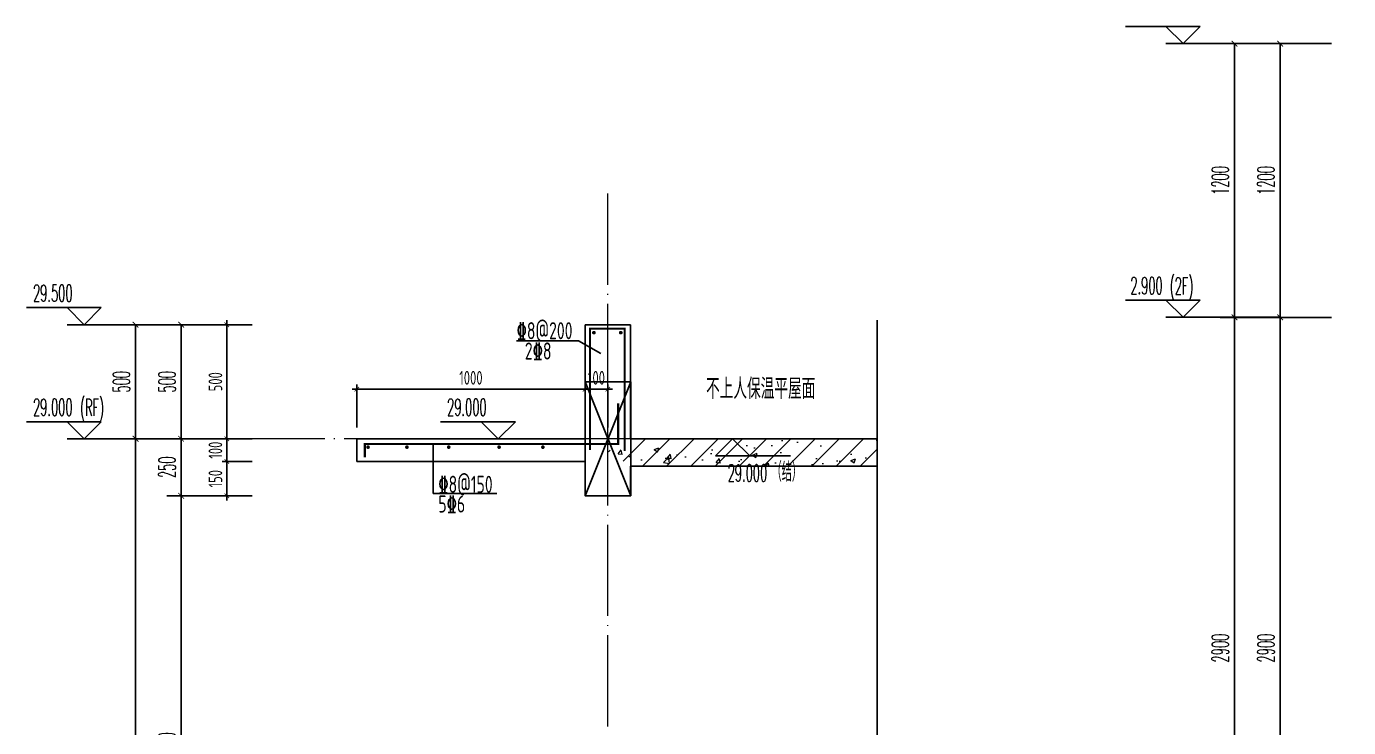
# Model space of a CAD drawing. Extents: x 826826 to 1642106, y -156213 to 399140.
# Drawn here: x 1630688 to 1636481, y 300908 to 303982 of the extents above; entities that cross this region are included whole.
import ezdxf

# ---------------------------------------------------------------- set-up
doc = ezdxf.new("R2010")
doc.units = 0
doc.header["$LTSCALE"] = 1000
doc.linetypes.add('DOTE', pattern=[2.42, 2, -0.2, 0.02, -0.2])
doc.layers.get('0').update_dxf_attribs({"linetype": 'CONTINUOUS'})
doc.layers.get('DEFPOINTS').update_dxf_attribs({"linetype": 'CONTINUOUS'})
for name, color, linetype in [('DIM', 2, 'CONTINUOUS'), ('DIM_ELEV', 3, 'CONTINUOUS'), ('DIM_SYMB', 3, 'CONTINUOUS'), ('PUB_DIM', 3, 'CONTINUOUS'), ('PUB_TEXT', 2, 'CONTINUOUS'), ('REIN', 6, 'CONTINUOUS'), ('S-大样-砼线', 7, 'CONTINUOUS'), ('S-引出线', 40, 'CONTINUOUS'), ('TEXT', 2, 'CONTINUOUS'), ('WALL', 5, 'CONTINUOUS')]:
    doc.layers.add(name, color=color, linetype=linetype)
doc.layers.add('DOTE', color=251, linetype='DOTE', lineweight=9)
doc.layers.add('PUB_HATCH', color=8, linetype='CONTINUOUS', lineweight=9)
doc.styles.add('_TCH_DIM', font='SIMPLEX.shx', dxfattribs={"width": 0.7, "bigfont": 'GBCBIG.shx'})
doc.styles.add('_TCH_DIM_T3', font='SIMPLEX.shx', dxfattribs={"width": 0.494118, "bigfont": 'GBCBIG.shx'})
doc.styles.add('TSSD_DIMENSION', font='Tssdeng.shx', dxfattribs={"width": 0.7, "bigfont": 'tssdchn.shx'})
doc.styles.add('TSSD_REIN', font='tssdeng.shx', dxfattribs={"width": 0.7, "height": 300, "bigfont": 'tssdchn.shx'})
doc.dimstyles.new('_TCH_ARCH&&25', dxfattribs={"dimtxt": 74.375, "dimasz": 25, "dimexe": 62.5, "dimexo": 75, "dimgap": 25, "dimtad": 1, "dimdec": 0, "dimzin": 0, "dimdsep": 46, "dimtxsty": '_TCH_DIM_T3', "dimblk": 'ARCHTICK', "dimcen": 0.09, "dimclrt": 7, "dimazin": 0, "dimtfac": 1, "dimtdec": 0, "dimtix": 1, "dimtmove": 2, "dimatfit": 3, "dimldrblk": 'ARCHTICK', "dimfxl": 0, "dimtolj": 1, "dimtzin": 0, "dimarcsym": 0})
doc.dimstyles.new('TSSD_20_20', dxfattribs={"dimtxt": 60, "dimasz": 20, "dimexe": 20, "dimexo": 50, "dimgap": 20, "dimtad": 1, "dimdec": 0, "dimzin": 0, "dimdsep": 46, "dimtxsty": 'TSSD_DIMENSION', "dimblk": 'ARCHTICK', "dimblk1": 'ARCHTICK', "dimblk2": 'ARCHTICK', "dimcen": 0, "dimdle": 20, "dimclrt": 7, "dimadec": 0, "dimazin": 0, "dimtfac": 1, "dimtdec": 0, "dimtix": 1, "dimtmove": 2, "dimatfit": 3, "dimfxl": 0, "dimtolj": 1, "dimtzin": 0, "dimarcsym": 0})

# ---------------------------------------------------------------- blocks, each defined once
blk = doc.blocks.new('_ArchTick')
at = {"color": 0, "linetype": 'ByBlock', "const_width": 0.15}
blk.add_lwpolyline([(-0.5, -0.5), (0.5, 0.5)], dxfattribs=at)
blk = doc.blocks.new('*D1226')
at = {"layer": 'DEFPOINTS', "color": 0}
for p in [(1636180.6, 302706.9), (1636480.6, 302706.9), (1636480.6, 299806.9)]:
    blk.add_point(p, dxfattribs=at)
at = {"layer": 'PUB_DIM', "color": 0, "lineweight": -2}
for p, q in [((1636405.6, 302706.9), (1636118.1, 302706.9)), ((1636180.6, 299806.9), (1636180.6, 302706.9)), ((1636405.6, 299806.9), (1636118.1, 299806.9))]:
    blk.add_line(p, q, dxfattribs=at)
at = {"layer": 'PUB_DIM', "color": 0, "lineweight": -2, "xscale": 25, "yscale": 25, "zscale": 25}
for p, rotation in [((1636180.6, 302706.9), 90), ((1636180.6, 299806.9), 270)]:
    blk.add_blockref('_ArchTick', p, dxfattribs=dict(at, rotation=rotation))
at = {"layer": 'PUB_DIM', "color": 7, "insert": (1636118.4, 301256.9), "char_height": 74.38, "attachment_point": 5, "rotation": 90, "style": '_TCH_DIM_T3'}
blk.add_mtext('\\A1;2900', dxfattribs=at)
blk = doc.blocks.new('*D1227')
at = {"layer": 'DEFPOINTS', "color": 0}
for p in [(1636180.6, 303906.9), (1636480.6, 303906.9), (1636480.6, 302706.9)]:
    blk.add_point(p, dxfattribs=at)
at = {"layer": 'PUB_DIM', "color": 0, "lineweight": -2}
for p, q in [((1636405.6, 303906.9), (1636118.1, 303906.9)), ((1636180.6, 302706.9), (1636180.6, 303906.9)), ((1636405.6, 302706.9), (1636118.1, 302706.9))]:
    blk.add_line(p, q, dxfattribs=at)
at = {"layer": 'PUB_DIM', "color": 0, "lineweight": -2, "xscale": 25, "yscale": 25, "zscale": 25}
for p, rotation in [((1636180.6, 303906.9), 90), ((1636180.6, 302706.9), 270)]:
    blk.add_blockref('_ArchTick', p, dxfattribs=dict(at, rotation=rotation))
at = {"layer": 'PUB_DIM', "color": 7, "insert": (1636118.4, 303306.9), "char_height": 74.38, "attachment_point": 5, "rotation": 90, "style": '_TCH_DIM_T3'}
blk.add_mtext('\\A1;1200', dxfattribs=at)
blk = doc.blocks.new('*D1229')
at = {"layer": 'DEFPOINTS', "color": 0}
for p in [(1635980.6, 302706.9), (1636480.6, 302706.9), (1636480.6, 299806.9)]:
    blk.add_point(p, dxfattribs=at)
at = {"layer": 'PUB_DIM', "color": 0, "lineweight": -2}
for p, q in [((1636405.6, 302706.9), (1635918.1, 302706.9)), ((1635980.6, 299806.9), (1635980.6, 302706.9)), ((1636405.6, 299806.9), (1635918.1, 299806.9))]:
    blk.add_line(p, q, dxfattribs=at)
at = {"layer": 'PUB_DIM', "color": 0, "lineweight": -2, "xscale": 25, "yscale": 25, "zscale": 25}
for p, rotation in [((1635980.6, 302706.9), 90), ((1635980.6, 299806.9), 270)]:
    blk.add_blockref('_ArchTick', p, dxfattribs=dict(at, rotation=rotation))
at = {"layer": 'PUB_DIM', "color": 7, "insert": (1635918.4, 301256.9), "char_height": 74.38, "attachment_point": 5, "rotation": 90, "style": '_TCH_DIM_T3'}
blk.add_mtext('\\A1;2900', dxfattribs=at)
blk = doc.blocks.new('*D1230')
at = {"layer": 'DEFPOINTS', "color": 0}
for p in [(1635980.6, 303906.9), (1636480.6, 303906.9), (1636480.6, 302706.9)]:
    blk.add_point(p, dxfattribs=at)
at = {"layer": 'PUB_DIM', "color": 0, "lineweight": -2}
for p, q in [((1636405.6, 303906.9), (1635918.1, 303906.9)), ((1635980.6, 302706.9), (1635980.6, 303906.9)), ((1636405.6, 302706.9), (1635918.1, 302706.9))]:
    blk.add_line(p, q, dxfattribs=at)
at = {"layer": 'PUB_DIM', "color": 0, "lineweight": -2, "xscale": 25, "yscale": 25, "zscale": 25}
for p, rotation in [((1635980.6, 303906.9), 90), ((1635980.6, 302706.9), 270)]:
    blk.add_blockref('_ArchTick', p, dxfattribs=dict(at, rotation=rotation))
at = {"layer": 'PUB_DIM', "color": 7, "insert": (1635918.4, 303306.9), "char_height": 74.38, "attachment_point": 5, "rotation": 90, "style": '_TCH_DIM_T3'}
blk.add_mtext('\\A1;1200', dxfattribs=at)
blk = doc.blocks.new('*D1312')
at = {"layer": 'DEFPOINTS', "color": 0}
for p in [(1631565.5, 302674.5), (1631726.8, 302674.5), (1631726.8, 302174.5)]:
    blk.add_point(p, dxfattribs=at)
at = {"layer": 'DIM', "color": 0, "lineweight": -2}
for p, q in [((1631565.5, 302154.5), (1631565.5, 302694.5)), ((1631676.8, 302674.5), (1631545.5, 302674.5)), ((1631676.8, 302174.5), (1631545.5, 302174.5))]:
    blk.add_line(p, q, dxfattribs=at)
at = {"layer": 'DIM', "color": 0, "lineweight": -2, "xscale": 20, "yscale": 20, "zscale": 20}
for p, rotation in [((1631565.5, 302674.5), 90), ((1631565.5, 302174.5), 270)]:
    blk.add_blockref('_ArchTick', p, dxfattribs=dict(at, rotation=rotation))
at = {"layer": 'DIM', "color": 7, "insert": (1631515.5, 302424.5), "char_height": 60, "attachment_point": 5, "rotation": 90, "style": 'TSSD_DIMENSION'}
blk.add_mtext('\\A1;500', dxfattribs=at)
blk = doc.blocks.new('*D1313')
at = {"layer": 'DEFPOINTS', "color": 0}
for p in [(1631565.5, 302174.5), (1631726.8, 302174.5), (1631726.8, 302074.5)]:
    blk.add_point(p, dxfattribs=at)
at = {"layer": 'DIM', "color": 0, "lineweight": -2}
for p, q in [((1631676.8, 302174.5), (1631545.5, 302174.5)), ((1631565.5, 302174.5), (1631565.5, 302194.5)), ((1631565.5, 302074.5), (1631565.5, 302174.5)), ((1631676.8, 302074.5), (1631545.5, 302074.5)), ((1631565.5, 302074.5), (1631565.5, 302054.5))]:
    blk.add_line(p, q, dxfattribs=at)
at = {"layer": 'DIM', "color": 0, "lineweight": -2, "xscale": 20, "yscale": 20, "zscale": 20}
for p, rotation in [((1631565.5, 302174.5), 270), ((1631565.5, 302074.5), 90)]:
    blk.add_blockref('_ArchTick', p, dxfattribs=dict(at, rotation=rotation))
at = {"layer": 'DIM', "color": 7, "insert": (1631515.5, 302124.5), "char_height": 60, "attachment_point": 5, "rotation": 90, "style": 'TSSD_DIMENSION'}
blk.add_mtext('\\A1;100', dxfattribs=at)
blk = doc.blocks.new('*D1314')
at = {"layer": 'DEFPOINTS', "color": 0}
for p in [(1631565.5, 302074.5), (1631726.8, 302074.5), (1631726.8, 301924.5)]:
    blk.add_point(p, dxfattribs=at)
at = {"layer": 'DIM', "color": 0, "lineweight": -2}
for p, q in [((1631676.8, 302074.5), (1631545.5, 302074.5)), ((1631565.5, 301904.5), (1631565.5, 302094.5)), ((1631676.8, 301924.5), (1631545.5, 301924.5))]:
    blk.add_line(p, q, dxfattribs=at)
at = {"layer": 'DIM', "color": 0, "lineweight": -2, "xscale": 20, "yscale": 20, "zscale": 20}
for p, rotation in [((1631565.5, 302074.5), 90), ((1631565.5, 301924.5), 270)]:
    blk.add_blockref('_ArchTick', p, dxfattribs=dict(at, rotation=rotation))
at = {"layer": 'DIM', "color": 7, "insert": (1631515.5, 301999.5), "char_height": 60, "attachment_point": 5, "rotation": 90, "style": 'TSSD_DIMENSION'}
blk.add_mtext('\\A1;150', dxfattribs=at)
blk = doc.blocks.new('*D1325')
at = {"layer": 'DEFPOINTS', "color": 0}
for p in [(1633135, 302391.8), (1632135, 302174.5), (1633135, 302174.5)]:
    blk.add_point(p, dxfattribs=at)
at = {"layer": 'DIM', "color": 0, "lineweight": -2}
for p, q in [((1632135, 302224.5), (1632135, 302411.8)), ((1633135, 302224.5), (1633135, 302411.8)), ((1632115, 302391.8), (1633155, 302391.8))]:
    blk.add_line(p, q, dxfattribs=at)
at = {"layer": 'DIM', "color": 0, "lineweight": -2, "xscale": 20, "yscale": 20, "zscale": 20, "rotation": 180}
blk.add_blockref('_ArchTick', (1632135, 302391.8), dxfattribs=at)
at = {"layer": 'DIM', "color": 0, "lineweight": -2, "xscale": 20, "yscale": 20, "zscale": 20}
blk.add_blockref('_ArchTick', (1633135, 302391.8), dxfattribs=at)
at = {"layer": 'DIM', "color": 7, "insert": (1632635, 302441.8), "char_height": 60, "attachment_point": 5, "style": 'TSSD_DIMENSION'}
blk.add_mtext('\\A1;1000', dxfattribs=at)
blk = doc.blocks.new('*D1326')
at = {"layer": 'DEFPOINTS', "color": 0}
for p in [(1633235, 302391.8), (1633135, 302174.5), (1633235, 302174.5)]:
    blk.add_point(p, dxfattribs=at)
at = {"layer": 'DIM', "color": 0, "lineweight": -2}
for p, q in [((1633135, 302224.5), (1633135, 302411.8)), ((1633235, 302224.5), (1633235, 302411.8)), ((1633135, 302391.8), (1633115, 302391.8)), ((1633135, 302391.8), (1633235, 302391.8)), ((1633235, 302391.8), (1633255, 302391.8))]:
    blk.add_line(p, q, dxfattribs=at)
at = {"layer": 'DIM', "color": 0, "lineweight": -2, "xscale": 20, "yscale": 20, "zscale": 20}
blk.add_blockref('_ArchTick', (1633135, 302391.8), dxfattribs=at)
at = {"layer": 'DIM', "color": 0, "lineweight": -2, "xscale": 20, "yscale": 20, "zscale": 20, "rotation": 180}
blk.add_blockref('_ArchTick', (1633235, 302391.8), dxfattribs=at)
at = {"layer": 'DIM', "color": 7, "insert": (1633185, 302441.8), "char_height": 60, "attachment_point": 5, "style": 'TSSD_DIMENSION'}
blk.add_mtext('\\A1;100', dxfattribs=at)
blk = doc.blocks.new('*D1330')
at = {"layer": 'DEFPOINTS', "color": 0}
for p in [(1631365.5, 301924.5), (1631665.5, 301924.5), (1631665.5, 299724.5)]:
    blk.add_point(p, dxfattribs=at)
at = {"layer": 'PUB_DIM', "color": 0, "lineweight": -2}
for p, q in [((1631590.5, 301924.5), (1631303, 301924.5)), ((1631365.5, 299724.5), (1631365.5, 301924.5)), ((1631590.5, 299724.5), (1631303, 299724.5))]:
    blk.add_line(p, q, dxfattribs=at)
at = {"layer": 'PUB_DIM', "color": 0, "lineweight": -2, "xscale": 25, "yscale": 25, "zscale": 25}
for p, rotation in [((1631365.5, 301924.5), 90), ((1631365.5, 299724.5), 270)]:
    blk.add_blockref('_ArchTick', p, dxfattribs=dict(at, rotation=rotation))
at = {"layer": 'PUB_DIM', "color": 7, "insert": (1631303.4, 300824.5), "char_height": 74.38, "attachment_point": 5, "rotation": 90, "style": '_TCH_DIM_T3'}
blk.add_mtext('\\A1;2200', dxfattribs=at)
blk = doc.blocks.new('*D1331')
at = {"layer": 'DEFPOINTS', "color": 0}
for p in [(1631365.5, 302174.5), (1631665.5, 302174.5), (1631665.5, 301924.5)]:
    blk.add_point(p, dxfattribs=at)
at = {"layer": 'PUB_DIM', "color": 0, "lineweight": -2}
for p, q in [((1631590.5, 302174.5), (1631303, 302174.5)), ((1631365.5, 301924.5), (1631365.5, 302174.5)), ((1631590.5, 301924.5), (1631303, 301924.5))]:
    blk.add_line(p, q, dxfattribs=at)
at = {"layer": 'PUB_DIM', "color": 0, "lineweight": -2, "xscale": 25, "yscale": 25, "zscale": 25}
for p, rotation in [((1631365.5, 302174.5), 90), ((1631365.5, 301924.5), 270)]:
    blk.add_blockref('_ArchTick', p, dxfattribs=dict(at, rotation=rotation))
at = {"layer": 'PUB_DIM', "color": 7, "insert": (1631303.4, 302049.5), "char_height": 74.38, "attachment_point": 5, "rotation": 90, "style": '_TCH_DIM_T3'}
blk.add_mtext('\\A1;250', dxfattribs=at)
blk = doc.blocks.new('*D1332')
at = {"layer": 'DEFPOINTS', "color": 0}
for p in [(1631365.5, 302674.5), (1631665.5, 302674.5), (1631665.5, 302174.5)]:
    blk.add_point(p, dxfattribs=at)
at = {"layer": 'PUB_DIM', "color": 0, "lineweight": -2}
for p, q in [((1631590.5, 302674.5), (1631303, 302674.5)), ((1631365.5, 302174.5), (1631365.5, 302674.5)), ((1631590.5, 302174.5), (1631303, 302174.5))]:
    blk.add_line(p, q, dxfattribs=at)
at = {"layer": 'PUB_DIM', "color": 0, "lineweight": -2, "xscale": 25, "yscale": 25, "zscale": 25}
for p, rotation in [((1631365.5, 302674.5), 90), ((1631365.5, 302174.5), 270)]:
    blk.add_blockref('_ArchTick', p, dxfattribs=dict(at, rotation=rotation))
at = {"layer": 'PUB_DIM', "color": 7, "insert": (1631303.4, 302424.5), "char_height": 74.38, "attachment_point": 5, "rotation": 90, "style": '_TCH_DIM_T3'}
blk.add_mtext('\\A1;500', dxfattribs=at)
blk = doc.blocks.new('*D1333')
at = {"layer": 'DEFPOINTS', "color": 0}
for p in [(1631165.5, 302174.5), (1631665.5, 302174.5), (1631665.5, 299274.5)]:
    blk.add_point(p, dxfattribs=at)
at = {"layer": 'PUB_DIM', "color": 0, "lineweight": -2}
for p, q in [((1631590.5, 302174.5), (1631103, 302174.5)), ((1631165.5, 299274.5), (1631165.5, 302174.5)), ((1631590.5, 299274.5), (1631103, 299274.5))]:
    blk.add_line(p, q, dxfattribs=at)
at = {"layer": 'PUB_DIM', "color": 0, "lineweight": -2, "xscale": 25, "yscale": 25, "zscale": 25}
for p, rotation in [((1631165.5, 302174.5), 90), ((1631165.5, 299274.5), 270)]:
    blk.add_blockref('_ArchTick', p, dxfattribs=dict(at, rotation=rotation))
at = {"layer": 'PUB_DIM', "color": 7, "insert": (1631103.4, 300724.5), "char_height": 74.38, "attachment_point": 5, "rotation": 90, "style": '_TCH_DIM_T3'}
blk.add_mtext('\\A1;2900', dxfattribs=at)
blk = doc.blocks.new('*D1334')
at = {"layer": 'DEFPOINTS', "color": 0}
for p in [(1631165.5, 302674.5), (1631665.5, 302674.5), (1631665.5, 302174.5)]:
    blk.add_point(p, dxfattribs=at)
at = {"layer": 'PUB_DIM', "color": 0, "lineweight": -2}
for p, q in [((1631590.5, 302674.5), (1631103, 302674.5)), ((1631165.5, 302174.5), (1631165.5, 302674.5)), ((1631590.5, 302174.5), (1631103, 302174.5))]:
    blk.add_line(p, q, dxfattribs=at)
at = {"layer": 'PUB_DIM', "color": 0, "lineweight": -2, "xscale": 25, "yscale": 25, "zscale": 25}
for p, rotation in [((1631165.5, 302674.5), 90), ((1631165.5, 302174.5), 270)]:
    blk.add_blockref('_ArchTick', p, dxfattribs=dict(at, rotation=rotation))
at = {"layer": 'PUB_DIM', "color": 7, "insert": (1631103.4, 302424.5), "char_height": 74.38, "attachment_point": 5, "rotation": 90, "style": '_TCH_DIM_T3'}
blk.add_mtext('\\A1;500', dxfattribs=at)
blk = doc.blocks.new('20210809.04171406')
at = {"layer": 'REIN', "const_width": 9}
blk.add_lwpolyline([(87154.5, 66817.9), (87154.5, 66875.4), (88264.4, 66875.4), (88264.4, 67054)], dxfattribs=at)
at = {"layer": 'REIN', "const_width": 8}
for points in [[(87164.5, 66861.8, 1), (87172.5, 66861.8, 1)], [(87335, 66861.8, 1), (87343, 66861.8, 1)], [(87518, 66861.8, 1), (87526, 66861.8, 1)], [(87738.7, 66861.8, 1), (87746.7, 66861.8, 1)], [(87930.6, 66861.8, 1), (87938.6, 66861.8, 1)]]:
    blk.add_lwpolyline(points, format="xyb", close=True, dxfattribs=at)
at = {"layer": 'S-大样-砼线'}
for p, q in [((88119.3, 67148.6), (88319.3, 66648.6)), ((88319.3, 67148.6), (88119.3, 66648.6))]:
    blk.add_line(p, q, dxfattribs=at)
blk.add_lwpolyline([(88319.3, 67148.6), (88119.3, 67148.6), (88119.3, 66648.6), (88319.3, 66648.6)], close=True, dxfattribs=at)
at = {"layer": 'S-引出线'}
for p, q in [((87453.4, 66875.4), (87453.4, 66658.9)), ((87453.4, 66658.9), (87733.1, 66658.9))]:
    blk.add_line(p, q, dxfattribs=at)
at = {"layer": 'TEXT', "style": 'TSSD_REIN', "width": 0.7}
for s, p in [('%%1328@150', (87476.5, 66661.4)), ('5%%1326', (87476.5, 66575.2))]:
    blk.add_text(s, height=75, rotation=0, dxfattribs=at).set_placement(p)
blk = doc.blocks.new('20210810.15515875')
at = {"layer": 'REIN', "const_width": 9}
blk.add_lwpolyline([(322, 5.6), (322, 536.8), (473.1, 536.8), (473.1, 0)], dxfattribs=at)
at = {"layer": 'REIN', "const_width": 8}
for points in [[(334.7, 519.5, 1), (342.7, 519.5, 1)], [(452.5, 519.5, 1), (460.5, 519.5, 1)]]:
    blk.add_lwpolyline(points, format="xyb", close=True, dxfattribs=at)
at = {"layer": 'S-引出线'}
blk.add_lwpolyline([(369.7, 428.9), (271, 483.7), (0, 483.7)], dxfattribs=at)
at = {"layer": 'TEXT', "style": 'TSSD_REIN', "width": 0.7}
for s, p in [('%%1328@200', (0, 490.6)), ('2%%1328', (36.1, 401.6))]:
    blk.add_text(s, height=75, rotation=0, dxfattribs=at).set_placement(p)

msp = doc.modelspace()

# ---------------------------------------------------------------- hatches: boundary and pattern name
at = {"layer": 'PUB_HATCH'}
h = msp.add_hatch(dxfattribs=at)
h.set_pattern_fill('钢筋混凝土', color=256, scale=30, style=0)
h.set_pattern_definition([(45, (689015.794, 456209.414), (-53.0330086, 53.0330086), []), (50, (689015.8, 456209.41), (215.178055, -18.82564), [22.5, -247.5]), (355, (689015.8, 456209.41), (-41.6254, 225.65764), [18, -198]), (100.4514, (689033.73, 456207.85), (173.552815, 206.831863), [19.122057, -210.342634]), (46.1842, (689015.8, 456269.41), (320.172315, -49.655704), [33.75, -371.25]), (96.6356, (689042.48, 456265.28), (280.39881, 292.23536), [28.68309, -315.5139]), (351.1842, (689015.8, 456269.4), (280.39858, 292.23558), [27, -297]), (21, (689045.8, 456254.41), (179.072116, -120.785667), [22.5, -247.5]), (326, (689045.8, 456254.41), (72.9946, 217.545014), [18, -198]), (71.4514, (689060.72, 456244.35), (252.06679, 96.75915), [19.122057, -210.342634]), (37.5, (689015.794, 456209.414), (3.6479566, 99.868156), [0, -195.6, 0, -201, 0, -198.75]), (7.5, (689015.79, 456209.41), (78.920861, 118.323514), [0, -114.6, 0, -191.1, 0, -75.75]), (327.5, (688948.894, 456209.414), (160.146731, -6.7664615), [0, -75, 0, -234, 0, -310.5]), (317.5, (688918.9, 456209.41), (174.95585, 30.031495), [0, -97.5, 0, -155.4, 0, -220.5])])
h.paths.add_polyline_path([(1634415.02, 302174.51), (1633335.02, 302174.51), (1633235.02, 302119.52), (1633335.02, 302054.51), (1634415.02, 302054.51)])

# ---------------------------------------------------------------- linework, layer by layer
at = {"layer": 'DIM_ELEV'}
for p, q in [((1635830.6, 303982.36), (1635502.6, 303982.36)), ((1635755.6, 303907.36), (1635680.6, 303982.36)), ((1635755.6, 303907.36), (1635830.6, 303982.36)), ((1636180.6, 303907.36), (1635680.6, 303907.36)), ((1631015.54, 302749.52), (1630687.54, 302749.52)), ((1630940.54, 302674.52), (1630865.54, 302749.52)), ((1630940.54, 302674.52), (1631015.54, 302749.52)), ((1635830.6, 302782.33), (1635502.6, 302782.33)), ((1635755.6, 302707.33), (1635680.6, 302782.33)), ((1635755.6, 302707.33), (1635830.6, 302782.33)), ((1636180.6, 302707.33), (1635680.6, 302707.33)), ((1631365.54, 302674.52), (1630865.54, 302674.52)), ((1631015.54, 302249.52), (1630687.54, 302249.52)), ((1630940.54, 302174.52), (1630865.54, 302249.52)), ((1630940.54, 302174.52), (1631015.54, 302249.52)), ((1631365.54, 302174.52), (1630865.54, 302174.52))]:
    msp.add_line(p, q, dxfattribs=at)
at = {"layer": 'DIM_ELEV', "color": 3}
for p, q in [((1632829.81, 302249.52), (1632501.81, 302249.52)), ((1632754.81, 302174.52), (1632679.81, 302249.52)), ((1632754.81, 302174.52), (1632829.81, 302249.52)), ((1633781.74, 302174.52), (1633706.74, 302099.52)), ((1633781.74, 302174.52), (1633856.74, 302099.52)), ((1633706.74, 302099.52), (1634034.74, 302099.52))]:
    msp.add_line(p, q, dxfattribs=at)
at = {"layer": 'DIM_SYMB'}
msp.add_lwpolyline([(1634415.02, 302694.63), (1634415.02, 300572.32), (1634467.52, 300553.21), (1634362.52, 300534.7), (1634415.02, 300516.07), (1634415.02, 298393.76)], dxfattribs=at)
at = {"layer": 'DOTE', "color": 1, "linetype": 'DOTE', "ltscale": 0.2}
for p, q in [((1633235.02, 298493.76), (1633235.02, 303274.52)), ((1634415.02, 302174.52), (1631665.54, 302174.52))]:
    msp.add_line(p, q, dxfattribs=at)
at = {"layer": 'WALL'}
for p, q in [((1633135.02, 302674.52), (1633135.02, 302174.52)), ((1633335.02, 302674.52), (1633135.02, 302674.52)), ((1633335.02, 302674.52), (1633335.02, 302174.51)), ((1632135.02, 302174.52), (1633135.02, 302174.52)), ((1632135.02, 302174.52), (1632135.02, 302074.52)), ((1634415.02, 302174.51), (1633335.02, 302174.51)), ((1634415.02, 302054.51), (1634415.02, 302174.51)), ((1632135.02, 302074.52), (1633135.02, 302074.52)), ((1633135.02, 302074.52), (1633135.02, 301924.52)), ((1634415.02, 302054.51), (1633335.02, 302054.51)), ((1633335.02, 302054.51), (1633335.02, 301924.52)), ((1633335.02, 301924.52), (1633135.02, 301924.52))]:
    msp.add_line(p, q, dxfattribs=at)

# ---------------------------------------------------------------- block references
at = {"layer": 'REIN'}
msp.add_blockref('20210809.04171406', (1545015.76, 235275.95), dxfattribs=at)
at = {"layer": 'S-大样-砼线'}
msp.add_blockref('20210810.15515875', (1632835.2, 302120.2), dxfattribs=at)

# ---------------------------------------------------------------- texts
at = {"layer": 'DIM_ELEV', "color": 7, "style": '_TCH_DIM'}
for s, height, width, p in [('29.000', 74.375, 0.494118, (1633760.18, 301986.99)), ('（结）', 84.397, 0.7, (1633952.68, 301986.99))]:
    msp.add_text(s, height=height, dxfattribs=dict(at, width=width)).set_placement(p)
at = {"layer": 'PUB_TEXT'}
for s, height, style, width, p in [('2.900', 74.375, '_TCH_DIM', 0.494118, (1635524.5, 302808.58)), ('(2F)', 74.375, '_TCH_DIM', 0.494118, (1635696.65, 302807.35)), ('29.500', 74.375, '_TCH_DIM', 0.494118, (1630716.44, 302775.77)), ('不上人保温平屋面', 90, 'TSSD_REIN', 0.7, (1633665.5, 302348.86)), ('29.000', 74.375, '_TCH_DIM', 0.494118, (1630716.44, 302275.77)), ('(RF)', 74.375, '_TCH_DIM', 0.494118, (1630921.84, 302274.54))]:
    msp.add_text(s, height=height, dxfattribs=dict(at, style=style, width=width)).set_placement(p)
at = {"layer": 'PUB_TEXT', "color": 3, "style": '_TCH_DIM', "width": 0.494118}
msp.add_text('29.000', height=74.375, dxfattribs=at).set_placement((1632530.71, 302275.77))

# ---------------------------------------------------------------- dimensions: what is measured, and where the dimension line sits
at = {"layer": 'DIM'}
for p1, p2, distance, picture, middle in [((1631726.81, 302174.52), (1631726.81, 302674.52), 161.26, '*D1312', (1631515.54, 302424.52)), ((1632135.02, 302174.52), (1633135.02, 302174.52), 217.26, '*D1325', (1632635.02, 302441.77)), ((1633135.02, 302174.52), (1633235.02, 302174.52), 217.26, '*D1326', (1633185.02, 302441.77)), ((1631726.81, 302074.52), (1631726.81, 302174.52), 161.26, '*D1313', (1631515.54, 302124.52)), ((1631726.81, 301924.52), (1631726.81, 302074.52), 161.26, '*D1314', (1631515.54, 301999.52))]:
    dim = msp.add_aligned_dim(p1=p1, p2=p2, distance=distance, dimstyle='TSSD_20_20', dxfattribs=at)
    dim.commit()
    dim.dimension.update_dxf_attribs({"geometry": picture, "text_midpoint": middle})
at = {"layer": 'PUB_DIM'}
for p1, p2, distance, picture, middle in [((1636480.6, 302706.85), (1636480.6, 303906.89), 500, '*D1230', (1635918.41, 303306.87)), ((1636480.6, 302706.85), (1636480.6, 303906.89), 300, '*D1227', (1636118.41, 303306.87)), ((1631665.54, 302174.52), (1631665.54, 302674.52), 500, '*D1334', (1631103.36, 302424.52)), ((1631665.54, 302174.52), (1631665.54, 302674.52), 300, '*D1332', (1631303.36, 302424.52)), ((1636480.6, 299806.85), (1636480.6, 302706.85), 500, '*D1229', (1635918.41, 301256.85)), ((1636480.6, 299806.85), (1636480.6, 302706.85), 300, '*D1226', (1636118.41, 301256.85)), ((1631665.54, 299274.52), (1631665.54, 302174.52), 500, '*D1333', (1631103.36, 300724.52)), ((1631665.54, 301924.52), (1631665.54, 302174.52), 300, '*D1331', (1631303.36, 302049.52)), ((1631665.54, 299724.52), (1631665.54, 301924.52), 300, '*D1330', (1631303.36, 300824.52))]:
    dim = msp.add_aligned_dim(p1=p1, p2=p2, distance=distance, dimstyle='_TCH_ARCH&&25', dxfattribs=at)
    dim.commit()
    dim.dimension.update_dxf_attribs({"geometry": picture, "text_midpoint": middle})

doc.saveas('drawing.dxf')
